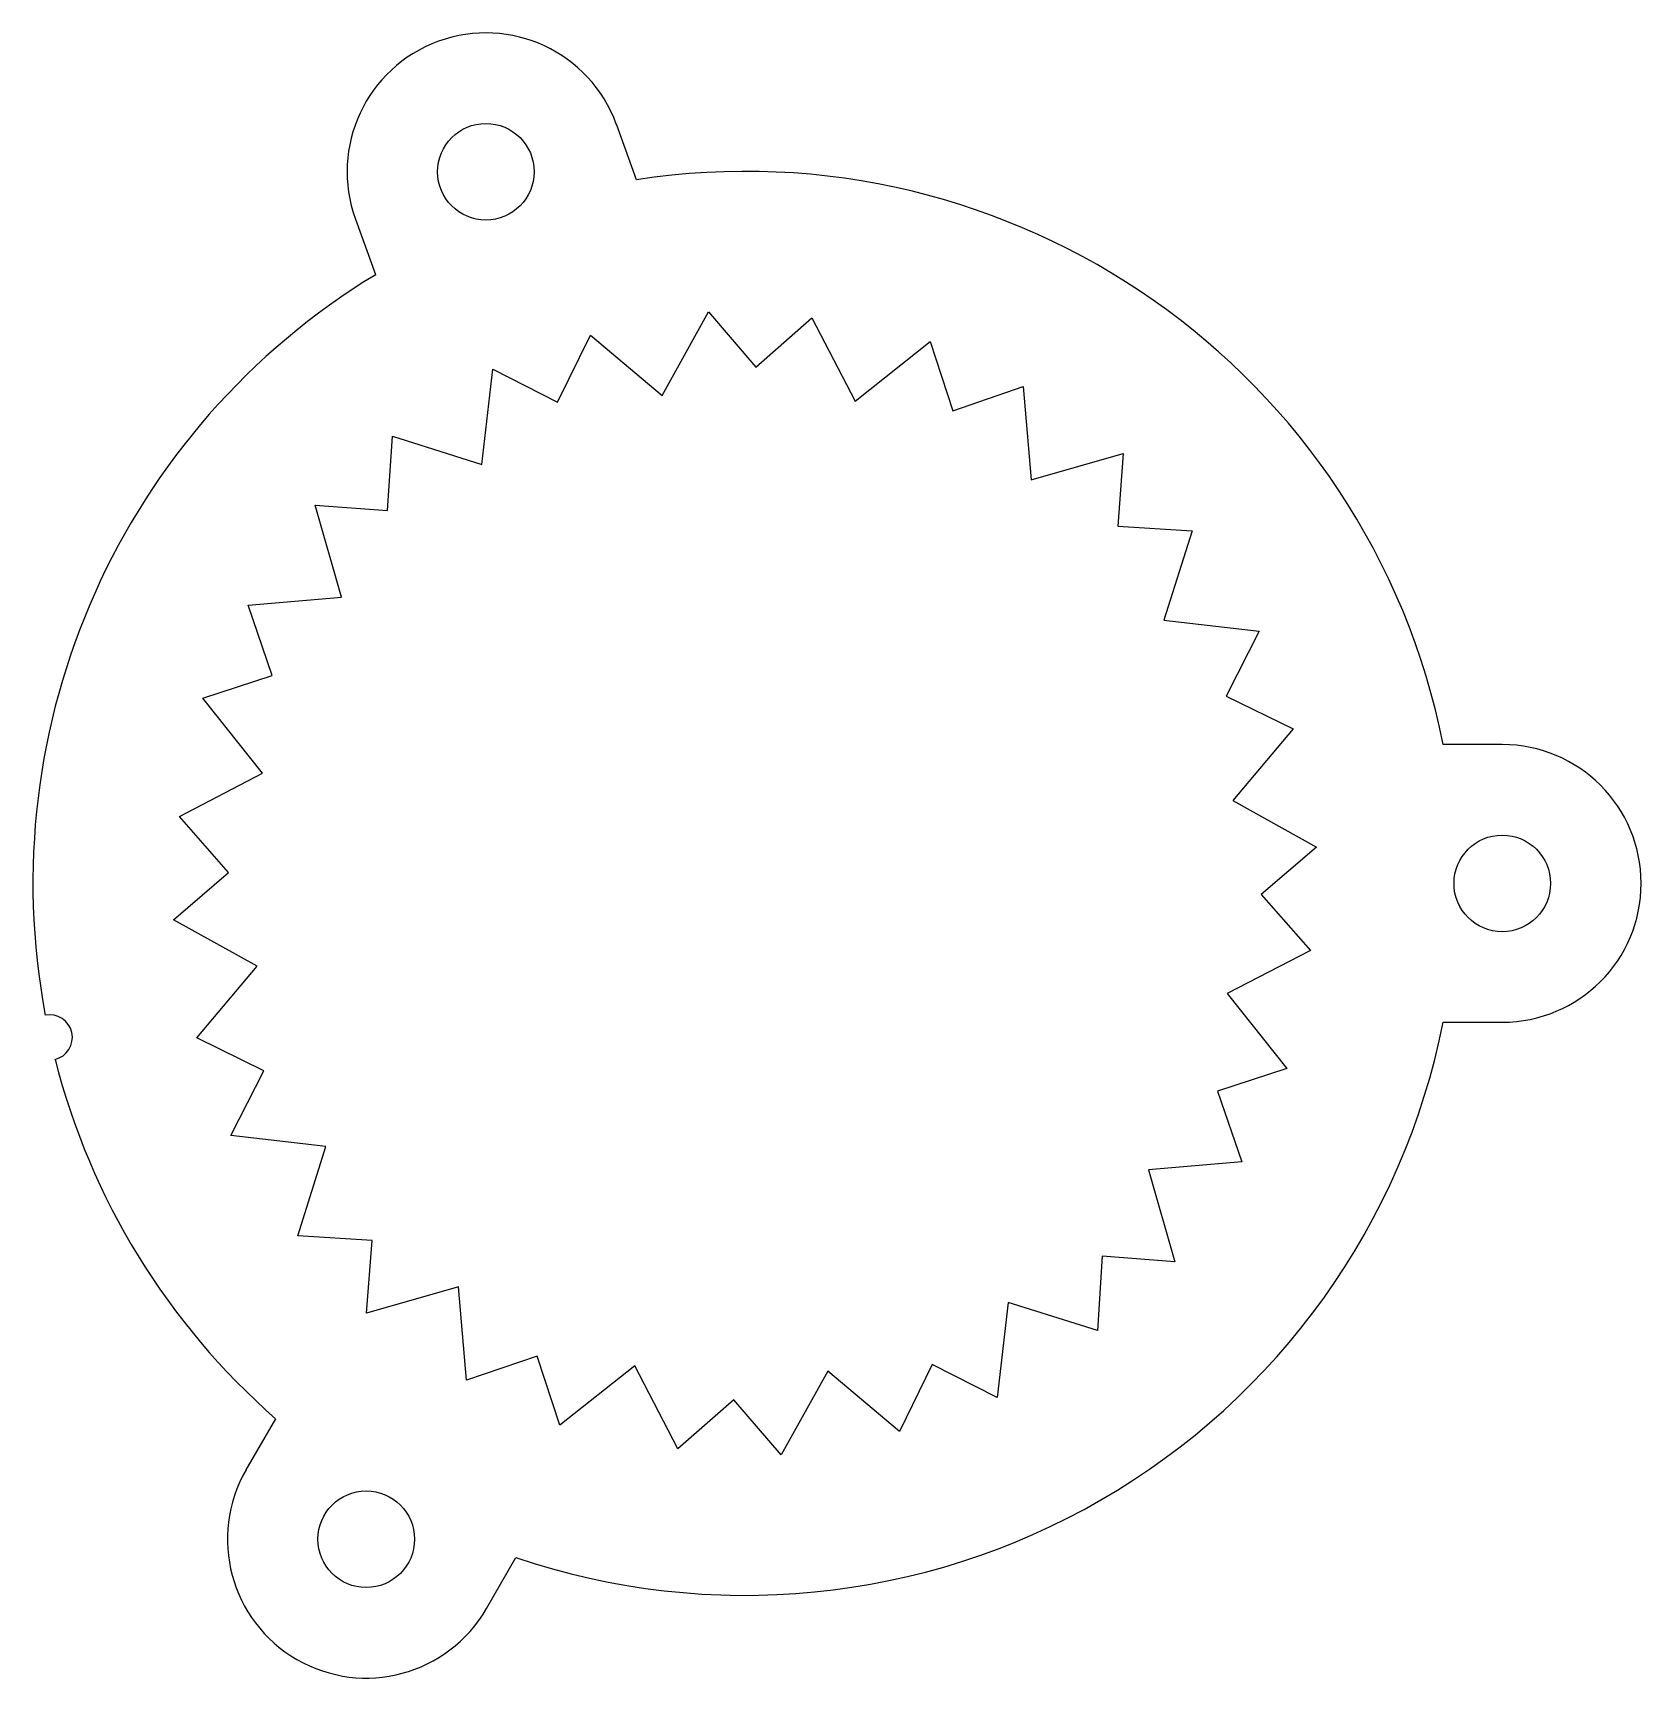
# Model space of a CAD drawing. Header units: millimetres. Extents: x -47 to 59, y -53 to 56.
import ezdxf

# ---------------------------------------------------------------- set-up
doc = ezdxf.new("R2010")
doc.units = ezdxf.units.MM

msp = doc.modelspace()

# ---------------------------------------------------------------- linework, layer by layer
for p, q in [((-7.19, 46.64), (-8.52, 50.32)), ((-25.81, 44.03), (-24.48, 40.35)), ((-5.49, 32.33), (-2.41, 37.88)), ((-2.41, 37.88), (0.73, 34.22)), ((0.73, 34.22), (4.44, 37.48)), ((4.44, 37.48), (7.3, 31.97)), ((-12.42, 31.89), (-10.24, 36.33)), ((-10.24, 36.33), (-5.49, 32.33)), ((7.3, 31.97), (12.27, 35.92)), ((12.27, 35.92), (13.77, 31.33)), ((-17.44, 27.77), (-16.72, 34.08)), ((-16.72, 34.08), (-12.42, 31.89)), ((13.77, 31.33), (18.45, 32.93)), ((18.45, 32.93), (18.98, 26.74)), ((-23.68, 24.71), (-23.36, 29.64)), ((-23.36, 29.64), (-17.44, 27.77)), ((18.98, 26.74), (25.08, 28.49)), ((25.08, 28.49), (24.71, 23.68)), ((-28.49, 25.08), (-23.68, 24.71)), ((-26.74, 18.98), (-28.49, 25.08)), ((24.71, 23.68), (29.64, 23.36)), ((29.64, 23.36), (27.77, 17.44)), ((-32.93, 18.45), (-26.74, 18.98)), ((-31.33, 13.77), (-32.93, 18.45)), ((27.77, 17.44), (34.08, 16.72)), ((34.08, 16.72), (31.89, 12.42)), ((-35.92, 12.27), (-31.33, 13.77)), ((-31.97, 7.3), (-35.92, 12.27)), ((31.89, 12.42), (36.33, 10.24)), ((36.33, 10.24), (32.33, 5.49)), ((50.2, 9.2), (46.29, 9.2)), ((-37.48, 4.44), (-31.97, 7.3)), ((32.33, 5.49), (37.88, 2.41)), ((-34.22, 0.73), (-37.48, 4.44)), ((37.88, 2.41), (34.22, -0.73)), ((-37.88, -2.41), (-34.22, 0.73)), ((34.22, -0.73), (37.48, -4.44)), ((-32.33, -5.49), (-37.88, -2.41)), ((37.48, -4.44), (31.97, -7.3)), ((-36.33, -10.24), (-32.33, -5.49)), ((31.97, -7.3), (35.92, -12.27)), ((46.29, -9.2), (50.2, -9.2)), ((-31.89, -12.42), (-36.33, -10.24)), ((-34.08, -16.72), (-31.89, -12.42)), ((35.92, -12.27), (31.33, -13.77)), ((31.33, -13.77), (32.93, -18.45)), ((-27.77, -17.44), (-34.08, -16.72)), ((-29.64, -23.36), (-27.77, -17.44)), ((32.93, -18.45), (26.74, -18.98)), ((26.74, -18.98), (28.49, -25.08)), ((-24.71, -23.68), (-29.64, -23.36)), ((-25.08, -28.49), (-24.71, -23.68)), ((23.68, -24.71), (23.36, -29.64)), ((28.49, -25.08), (23.68, -24.71)), ((-18.98, -26.74), (-25.08, -28.49)), ((-18.45, -32.93), (-18.98, -26.74)), ((17.44, -27.77), (16.72, -34.08)), ((23.36, -29.64), (17.44, -27.77)), ((-13.77, -31.33), (-18.45, -32.93)), ((-12.27, -35.92), (-13.77, -31.33)), ((-7.3, -31.97), (-12.27, -35.92)), ((-4.44, -37.48), (-7.3, -31.97)), ((5.49, -32.33), (2.41, -37.88)), ((10.24, -36.33), (5.49, -32.33)), ((12.42, -31.89), (10.24, -36.33)), ((16.72, -34.08), (12.42, -31.89)), ((-0.73, -34.22), (-4.44, -37.48)), ((2.41, -37.88), (-0.73, -34.22)), ((-31.11, -35.49), (-33.07, -38.87)), ((-17.13, -48.07), (-15.18, -44.69))]:
    msp.add_line(p, q)
for centre in [(-17.17, 47.17), (50.2, 0), (-25.1, -43.47)]:
    msp.add_circle(centre, 3.2)
for centre, radius, start, end in [((-17.17, 47.17), 9.2, 20, 200), ((0, 0), 47.19, 11.2412, 98.7588), ((0, 0), 47.19, 121.2412, 190.6788), ((50.2, 0), 9.2, -90, 90), ((-46.08, -10.21), 1.5, -76.5894, 101.5894), ((0, 0), 47.19, 251.2412, 348.7588), ((0, 0), 47.19, 194.3212, 228.7588), ((-25.1, -43.47), 9.2, 150, 330)]:
    msp.add_arc(centre, radius, start, end)

doc.saveas('drawing.dxf')
